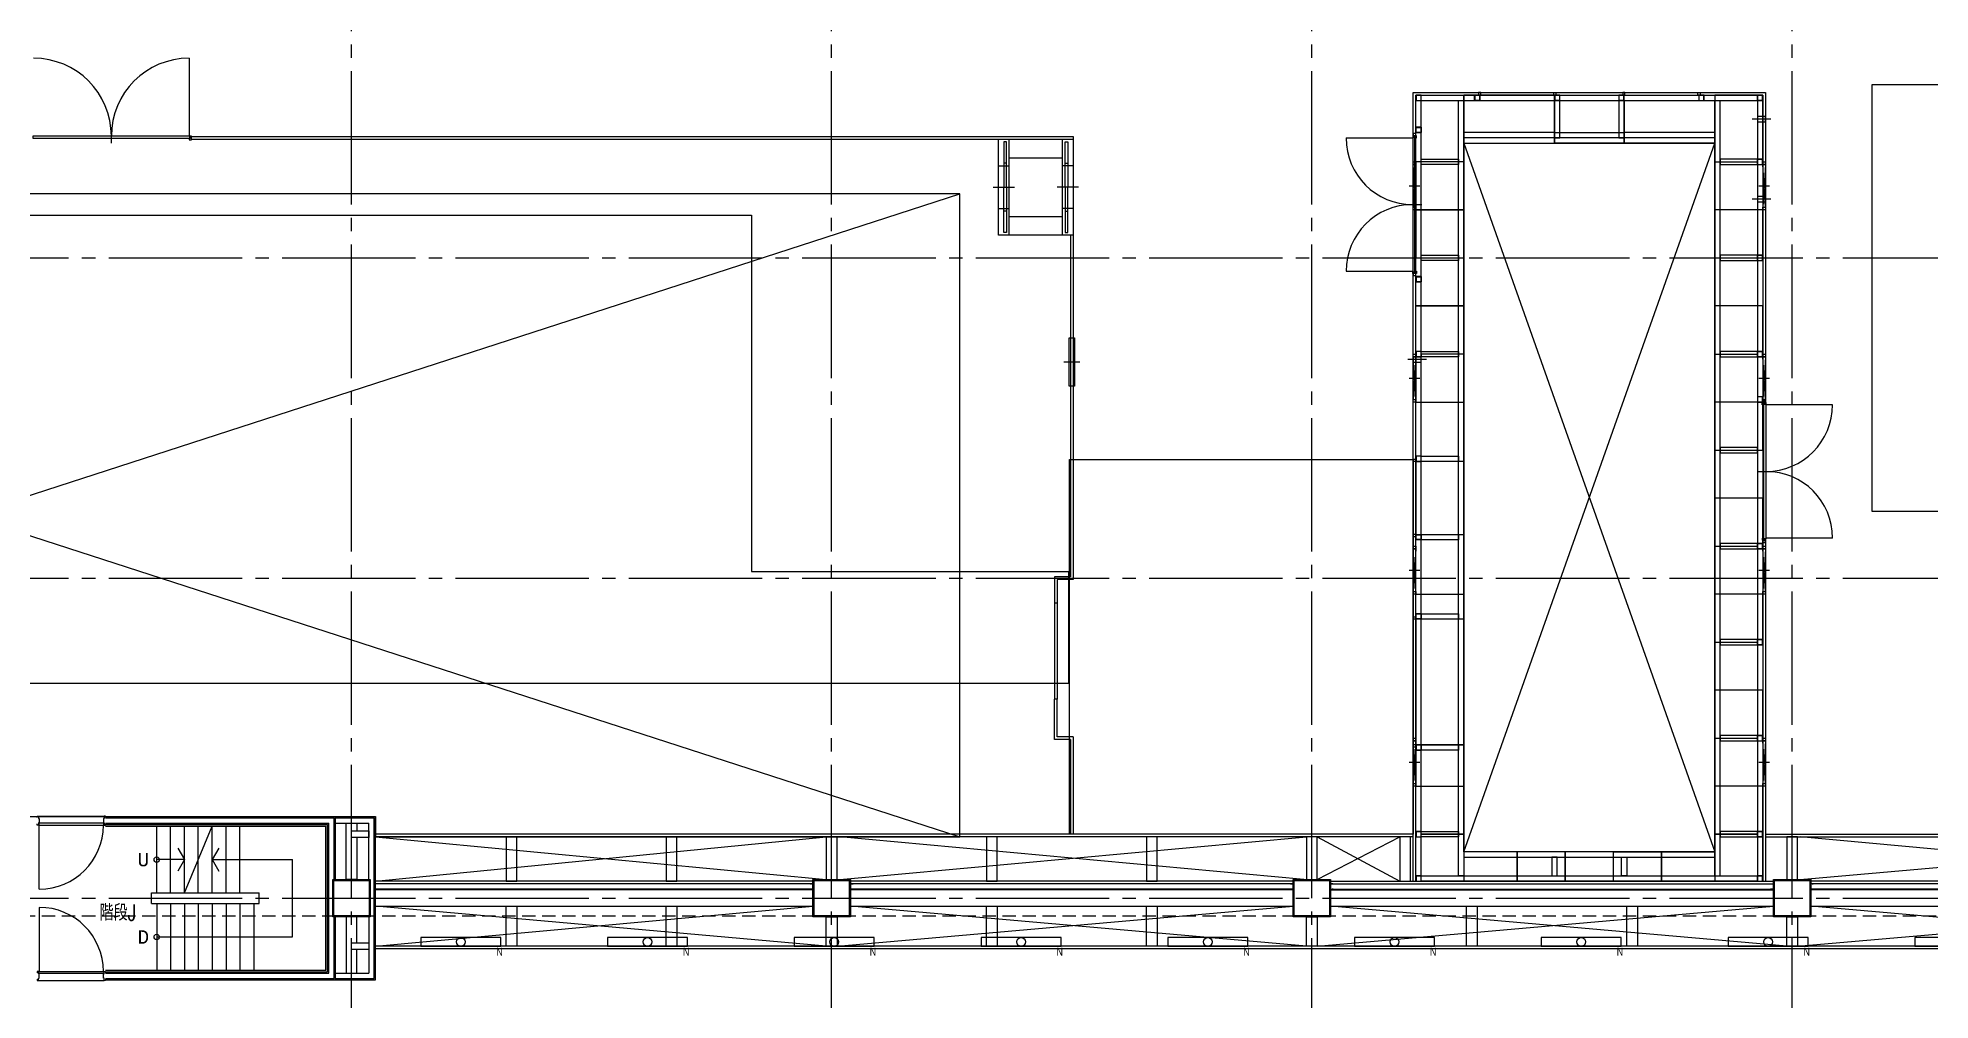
# Model space of a CAD drawing. Header units: millimetres. Extents: x -48783 to 40488, y 6477 to 32964.
# Drawn here: x 11112 to 14659, y 14959 to 16762 of the extents above; entities that cross this region are included whole.
import ezdxf
from ezdxf.enums import TextEntityAlignment as Align

# ---------------------------------------------------------------- set-up
doc = ezdxf.new("R2010")
doc.units = ezdxf.units.MM
doc.header["$LTSCALE"] = 100
doc.linetypes.add('X-N-FAB-L20$0$COL-CEN-LIN', pattern=[3.25, 2.5, -0.25, 0.25, -0.25])
doc.linetypes.add('X-N-FAB-L20$0$HIDDEN', pattern=[0.375, 0.25, -0.125])
for name, color, linetype in [('0-XREF', 7, 'Continuous'), ('188K-SM-06-F1-L20-ELEC-LIGHT-Y2257103$0$E-LIGHT(W)-N', 8, 'Continuous'), ('X-N-FAB-L20$0$08', 8, 'Continuous'), ('X-N-FAB-L20$0$200K新增範圍', 8, 'Continuous'), ('X-N-FAB-L20$0$A-WALL-IN', 8, 'Continuous'), ('X-N-FAB-L20$0$ASP_4', 8, 'Continuous'), ('X-N-FAB-L20$0$ASP_5', 8, 'Continuous'), ('X-N-FAB-L20$0$BLOCK', 8, 'Continuous'), ('X-N-FAB-L20$0$CCL', 8, 'X-N-FAB-L20$0$COL-CEN-LIN'), ('X-N-FAB-L20$0$COL-S', 8, 'Continuous'), ('X-N-FAB-L20$0$DOOR', 8, 'Continuous'), ('X-N-FAB-L20$0$WALL-P', 8, 'Continuous')]:
    doc.layers.add(name, color=color, linetype=linetype)
doc.styles.add('188K-SM-06-F1-L20-ELEC-LIGHT-Y2257103$0$Standard', font='arial.ttf')
doc.styles.add('X-N-FAB-L20$0$ATS', font='monotxt', dxfattribs={"bigfont": 'BIGFONT'})
doc.styles.add('X-N-FAB-L20$0$ROMS', font='ROMANS.shx', dxfattribs={"bigfont": 'bigfont.shx'})

# ---------------------------------------------------------------- blocks, each defined once
blk = doc.blocks.new('*U80')
at = {"ltscale": 600}
blk.add_lwpolyline([(75, 8.1), (-75, 8.1), (-75, -8.1), (75, -8.1)], close=True, dxfattribs=at)
blk.add_circle((0, 0), 8.1, dxfattribs=at)
at = {"style": '188K-SM-06-F1-L20-ELEC-LIGHT-Y2257103$0$Standard', "width": 0.8}
blk.add_text('N', height=15, rotation=360, dxfattribs=at).set_placement((78.5, -18.1), align=Align.MIDDLE_RIGHT)
blk = doc.blocks.new('*U100')
at = {"layer": '188K-SM-06-F1-L20-ELEC-LIGHT-Y2257103$0$E-LIGHT(W)-N'}
blk.add_blockref('*U80', (-1.8, 8.9), dxfattribs=at)
blk = doc.blocks.new('*U99')
at = {"color": 0, "linetype": 'ByBlock', "lineweight": -2, "transparency": 16777216}
for p in [(0, 0), (350, 0), (700, 0), (1050, 0), (1400, 0), (1750, 0), (2100, 0), (2450, 0), (2800, 0)]:
    blk.add_blockref('*U100', p, dxfattribs=at)
blk = doc.blocks.new('188K-SM-06-F1-L20-ELEC-LIGHT-Y2257103')
blk.add_blockref('*U99', (11906.7, 15059.2))
blk = doc.blocks.new('X-N-FAB-L20$0$A$Cc7bb84f0')
at = {"layer": 'X-N-FAB-L20$0$COL-S'}
for points in [[(0, 70), (70, 70), (70, 0), (0, 0)], [(2, 68), (68, 68), (68, 2), (2, 2)]]:
    blk.add_lwpolyline(points, close=True, dxfattribs=at)
blk = doc.blocks.new('X-N-FAB-L20$0$A$C20c95bda')
at = {"layer": 'X-N-FAB-L20$0$CCL'}
for p, q in [((12720, 0), (12720, 9160)), ((13620, 0), (13620, 9160)), ((14520, 0), (14520, 9160)), ((15420, 0), (15420, 9160)), ((240, 5750), (28330, 5750)), ((240, 5150), (28330, 5150)), ((240, 4550), (28330, 4550))]:
    blk.add_line(p, q, dxfattribs=at)
at = {"layer": 'X-N-FAB-L20$0$200K新增範圍'}
for p in [(12685, 4515), (13585, 4515), (14485, 4515), (15385, 4515)]:
    blk.add_blockref('X-N-FAB-L20$0$A$Cc7bb84f0', p, dxfattribs=at)
blk = doc.blocks.new('X-N-FAB-L20$0$A$C1d07c4d4')
for centre in [(12052.4, 4597.5), (12052.4, 4452.5)]:
    blk.add_circle(centre, 5)
at = {"layer": 'X-N-FAB-L20$0$08'}
for p, q in [((12113.3, 6099.4), (12113.3, 5953.5)), ((14502.4, 5940), (14502.4, 6030)), ((14533.9, 6035), (14670.9, 6035)), ((14533.9, 6030), (14670.9, 6030)), ((14803.9, 6035), (14940.9, 6035)), ((14803.9, 6030), (14940.9, 6030)), ((14672.4, 6020), (14672.4, 5940)), ((14802.4, 6020), (14972.4, 6020)), ((14802.4, 6020), (14802.4, 5940)), ((14972.4, 6020), (14982.4, 6020)), ((14982.4, 4567), (14982.4, 6020)), ((11967.4, 5940), (11967.4, 5970)), ((14672.4, 5960), (14502.4, 5960)), ((14672.4, 5960), (14802.4, 5960)), ((14972.4, 5960), (14802.4, 5960)), ((15077.4, 5985), (15042.4, 5985)), ((12117.4, 5952.5), (13769.9, 5952.5)), ((12117.4, 5947.5), (13769.9, 5947.5)), ((13649.9, 5767.5), (13649.9, 5947.5)), ((13749.9, 5767.5), (13749.9, 5947.5)), ((13769.9, 5952.5), (13769.9, 5947.5)), ((14281.4, 5950), (14406.4, 5950)), ((14502.4, 5940), (14972.4, 4612)), ((14502.4, 4612), (14972.4, 5940)), ((13629.9, 5897.5), (13649.9, 5897.5)), ((13649.9, 5912.5), (13749.9, 5912.5)), ((13769.9, 5897.5), (13749.9, 5897.5)), ((13619.9, 5857.5), (13659.9, 5857.5)), ((13779.9, 5857.5), (13739.9, 5857.5)), ((14399.9, 5860), (14419.9, 5860)), ((15054.9, 5860), (15074.9, 5860)), ((9837.4, 5845), (13557.4, 4640)), ((9837.4, 4640), (13557.4, 5845)), ((13629.9, 5817.5), (13649.9, 5817.5)), ((13769.9, 5817.5), (13749.9, 5817.5)), ((14393.4, 5825), (14423.4, 5825)), ((15077.4, 5835), (15042.4, 5835)), ((13649.9, 5802.5), (13749.9, 5802.5)), ((13764.9, 5767.5), (13764.9, 5127.5)), ((13769.9, 5767.5), (13769.9, 5122.5)), ((14281.4, 5700), (14406.4, 5700)), ((14432.4, 5535), (14397.4, 5535)), ((13782.4, 5530), (13752.4, 5530)), ((14399.9, 5500), (14419.9, 5500)), ((15054.9, 5500), (15074.9, 5500)), ((15193.4, 5450), (15068.4, 5450)), ((14407.4, 5206.7), (14407.4, 5343.7)), ((14412.4, 5206.7), (14412.4, 5343.7)), ((15053.4, 5325), (15083.4, 5325)), ((15193.4, 5200), (15068.4, 5200)), ((13734.9, 5127.5), (13734.9, 5078)), ((13764.9, 5127.5), (13734.9, 5127.5)), ((13739.9, 5122.5), (13739.9, 5078)), ((13769.9, 5122.5), (13739.9, 5122.5)), ((14399.9, 5139.9), (14419.9, 5139.9)), ((15054.9, 5140), (15074.9, 5140)), ((13734.9, 5078), (13734.9, 4898)), ((13739.9, 5078), (13734.9, 5078)), ((13739.9, 5078), (13739.9, 4898)), ((14407.4, 4812.7), (14407.4, 5048.2)), ((14412.4, 4812.7), (14412.4, 5048.2)), ((13734.9, 4822.5), (13734.9, 4898)), ((13739.9, 4898), (13734.9, 4898)), ((13739.9, 4827.5), (13739.9, 4898)), ((13769.9, 4827.5), (13739.9, 4827.5)), ((13769.9, 4827.5), (13769.9, 4645)), ((13764.9, 4822.5), (13734.9, 4822.5)), ((13764.9, 4822.5), (13764.9, 4645)), ((14399.9, 4780), (14419.9, 4780)), ((15054.9, 4780), (15074.9, 4780)), ((12052.4, 4535), (12052.4, 4660)), ((12078.4, 4535), (12078.4, 4660)), ((12104.4, 4535), (12156.4, 4660)), ((12104.4, 4535), (12104.4, 4660)), ((12130.4, 4535), (12130.4, 4660)), ((12156.4, 4535), (12156.4, 4660)), ((12182.4, 4535), (12182.4, 4660)), ((12208.4, 4535), (12208.4, 4660)), ((14407.4, 4645), (12462.4, 4645)), ((12462.4, 4640), (13307.4, 4560)), ((12462.4, 4557), (13307.4, 4640)), ((14407.4, 4640), (12462.4, 4640)), ((14202.4, 4560), (13332.4, 4640)), ((13332.4, 4560), (14207.4, 4640)), ((14227.4, 4560), (14382.4, 4640)), ((14227.4, 4640), (14382.4, 4557)), ((14502.4, 4612), (14502.4, 4557)), ((15067.4, 4645), (16977.4, 4645)), ((15067.4, 4640), (16972.4, 4640)), ((16002.4, 4560), (15132.4, 4640)), ((15132.4, 4560), (16002.4, 4636.5)), ((12104.4, 4597.5), (12052.4, 4597.5)), ((12156.4, 4597.5), (12234.4, 4597.5)), ((12182.4, 4597.5), (12306.9, 4597.5)), ((12306.9, 4452.5), (12306.9, 4597.5)), ((14422.4, 4557), (15052.4, 4557)), ((12042.4, 4515), (12042.4, 4535)), ((12042.4, 4535), (12244.4, 4535)), ((12042.4, 4515), (12244.4, 4515)), ((12052.4, 4515), (12052.4, 4390)), ((12078.4, 4515), (12078.4, 4390)), ((12104.4, 4515), (12104.4, 4390)), ((12130.4, 4515), (12130.4, 4390)), ((12156.4, 4515), (12156.4, 4390)), ((12182.4, 4515), (12182.4, 4390)), ((12208.4, 4515), (12208.4, 4390)), ((12234.4, 4515), (12234.4, 4390)), ((12244.4, 4515), (12244.4, 4535)), ((12384.9, 4374.5), (12384.9, 4490)), ((12387.4, 4372), (12387.4, 4490)), ((12052.4, 4452.5), (12306.9, 4452.5))]:
    blk.add_line(p, q, dxfattribs=at)
for points in [[(14407.4, 5954.1), (14407.4, 6035), (14533.9, 6035)], [(14412.4, 5954.1), (14412.4, 6030), (14412.4, 6030), (14533.9, 6030)], [(14670.9, 6035), (14803.9, 6035)], [(14670.9, 6030), (14803.9, 6030)], [(14940.9, 6035), (15067.4, 6035), (15067.4, 5454.1)], [(14940.9, 6030), (15062.4, 6030), (15062.4, 5454.1)], [(14422.4, 4557), (14422.4, 6020), (15052.4, 6020), (15052.4, 4557)], [(14972.4, 4567), (14972.4, 6020)], [(14407.4, 5900), (14412.4, 5900), (14407.4, 5820), (14412.4, 5820), (14407.4, 5900)], [(15062.4, 5900), (15067.4, 5900), (15062.4, 5820), (15067.4, 5820), (15062.4, 5900)], [(14407.4, 5343.7), (14407.4, 5695.9)], [(14412.4, 5343.7), (14412.4, 5695.9)], [(14407.4, 5540), (14412.4, 5540), (14407.4, 5460), (14412.4, 5460), (14407.4, 5540)], [(15062.4, 5540), (15067.4, 5540), (15062.4, 5460), (15067.4, 5460), (15062.4, 5540)], [(14407.4, 5048.2), (14407.4, 5206.7)], [(14407.4, 5179.9), (14412.4, 5179.9), (14407.4, 5099.9), (14412.4, 5099.9), (14407.4, 5179.9)], [(14412.4, 5048.2), (14412.4, 5206.7)], [(15062.4, 5195.9), (15062.4, 4557)], [(15062.4, 5180), (15067.4, 5180), (15062.4, 5100), (15067.4, 5100), (15062.4, 5180)], [(15067.4, 5195.9), (15067.4, 4557)], [(14407.4, 4820), (14412.4, 4820), (14407.4, 4740), (14412.4, 4740), (14407.4, 4820)], [(14407.4, 4557), (14407.4, 4812.7)], [(14412.4, 4557), (14412.4, 4812.7)], [(15062.4, 4820), (15067.4, 4820), (15062.4, 4740), (15067.4, 4740), (15062.4, 4820)], [(12091.9, 4619.2), (12104.4, 4597.5), (12091.9, 4575.8)], [(12168.9, 4619.2), (12156.4, 4597.5), (12168.9, 4575.8)], [(14178.4, 4551), (14178.4, 4552), (14182.4, 4552), (14182.4, 4542), (14178.4, 4542), (14178.4, 4543)], [(15078.4, 4551), (15078.4, 4552), (15082.4, 4552), (15082.4, 4542), (15078.4, 4542), (15078.4, 4543)]]:
    blk.add_lwpolyline(points, dxfattribs=at)
for points in [[(14412.4, 5905), (14412.4, 5960), (14422.4, 5960), (14422.4, 5970), (14412.4, 5970), (14412.4, 6020), (14422.4, 6020), (14422.4, 6030), (14502.4, 6030), (14502.4, 5905)], [(14412.4, 6030), (14412.4, 6020), (14422.4, 6020), (14422.4, 6030)], [(14412.8, 6029.7), (14412.8, 6020.3), (14422.1, 6020.3), (14422.1, 6029.7)], [(14502.4, 5940), (14672.4, 5940), (14672.4, 6030), (14532.4, 6030), (14532.4, 6020), (14522.4, 6020), (14522.4, 6030), (14502.4, 6030)], [(14522.4, 6030), (14522.4, 6020), (14532.4, 6020), (14532.4, 6030)], [(14522.8, 6029.7), (14522.8, 6020.3), (14532.1, 6020.3), (14532.1, 6029.7)], [(14529.9, 6030), (14533.9, 6030), (14533.9, 6035), (14529.9, 6035)], [(14674.9, 6030), (14670.9, 6030), (14670.9, 6035), (14674.9, 6035)], [(14682.4, 6030), (14792.4, 6030), (14792.4, 6020), (14802.4, 6020), (14802.4, 5940), (14672.4, 5940), (14672.4, 6020), (14682.4, 6020)], [(14672.4, 6030), (14672.4, 6020), (14682.4, 6020), (14682.4, 6030)], [(14672.8, 6029.7), (14672.8, 6020.3), (14682.1, 6020.3), (14682.1, 6029.7)], [(14792.4, 6030), (14792.4, 6020), (14802.4, 6020), (14802.4, 6030)], [(14792.8, 6029.7), (14792.8, 6020.3), (14802.1, 6020.3), (14802.1, 6029.7)], [(14799.9, 6030), (14803.9, 6030), (14803.9, 6035), (14799.9, 6035)], [(14972.4, 5940), (14802.4, 5940), (14802.4, 6030), (14942.4, 6030), (14942.4, 6020), (14952.4, 6020), (14952.4, 6030), (14972.4, 6030)], [(14944.9, 6030), (14940.9, 6030), (14940.9, 6035), (14944.9, 6035)], [(14942.4, 6030), (14942.4, 6020), (14952.4, 6020), (14952.4, 6030)], [(14942.8, 6029.7), (14942.8, 6020.3), (14952.1, 6020.3), (14952.1, 6029.7)], [(14972.4, 5905), (15052.4, 5905), (15052.4, 5910), (15062.4, 5910), (15062.4, 6020), (15052.4, 6020), (15052.4, 6030), (14972.4, 6030)], [(15052.4, 6030), (15052.4, 6020), (15062.4, 6020), (15062.4, 6030)], [(15052.8, 6029.7), (15052.8, 6020.3), (15062.1, 6020.3), (15062.1, 6029.7)], [(15267.4, 6050), (15717.4, 6050), (15717.4, 5250), (15267.4, 5250)], [(14502.4, 6020), (14502.4, 4567), (14492.4, 4567), (14492.4, 6020)], [(14682.4, 5950), (14682.4, 6020), (14672.4, 6020), (14672.4, 5950)], [(14802.4, 5950), (14802.4, 6020), (14792.4, 6020), (14792.4, 5950)], [(14422.4, 5970), (14422.4, 5960), (14412.4, 5960), (14412.4, 5970)], [(14422.1, 5969.7), (14422.1, 5960.3), (14412.8, 5960.3), (14412.8, 5969.7)], [(15052.4, 5980), (15067.4, 5980), (15067.4, 5990), (15052.4, 5990)], [(12114.4, 5953.5), (11820.4, 5953.5), (11820.4, 5949.5), (12114.4, 5949.5)], [(12113.3, 5949), (12113.3, 5946.5), (12117.4, 5946.5), (12117.4, 5953.5), (12114.9, 5953.5), (12114.9, 5949)], [(13629.9, 5947.5), (13769.9, 5947.5), (13769.9, 5767.5), (13629.9, 5767.5), (13629.9, 5947.5), (13629.9, 5947.5)], [(13639.9, 5897.5), (13644.9, 5897.5), (13644.9, 5942.5), (13639.9, 5942.5)], [(13759.9, 5897.5), (13754.9, 5897.5), (13754.9, 5942.5), (13759.9, 5942.5)], [(14410.9, 5950), (14413.4, 5950), (14413.4, 5954.1), (14406.4, 5954.1), (14406.4, 5951.6), (14410.9, 5951.6)], [(14406.4, 5951.1), (14406.4, 5698.9), (14410.4, 5698.9), (14410.4, 5951.1)], [(14407.4, 5954.1), (14412.4, 5954.1), (14412.4, 5958.1), (14407.4, 5958.1)], [(14502.4, 5940), (14972.4, 5940), (14972.4, 5950), (14502.4, 5950)], [(14502.4, 4612), (14502.4, 5940), (14972.4, 5940), (14972.4, 4612)], [(13639.9, 5857.5), (13644.9, 5857.5), (13644.9, 5902.5), (13639.9, 5902.5)], [(13759.9, 5857.5), (13754.9, 5857.5), (13754.9, 5902.5), (13759.9, 5902.5)], [(14407.4, 5905), (14412.4, 5905), (14412.4, 5900), (14407.4, 5900)], [(14412.4, 5815), (14502.4, 5815), (14502.4, 5905), (14412.4, 5905)], [(14422.4, 5910), (14492.4, 5910), (14492.4, 5900), (14422.4, 5900)], [(14972.4, 5905), (15052.4, 5905), (15052.4, 5900), (15062.4, 5900), (15062.4, 5815), (14972.4, 5815)], [(15052.4, 5910), (14982.4, 5910), (14982.4, 5900), (15052.4, 5900)], [(15052.4, 5910), (15052.4, 5900), (15062.4, 5900), (15062.4, 5910)], [(15052.8, 5909.7), (15052.8, 5900.3), (15062.1, 5900.3), (15062.1, 5909.7)], [(15062.4, 5905), (15067.4, 5905), (15067.4, 5900), (15062.4, 5900)], [(9609.4, 5875), (10617.4, 5875), (10617.4, 5805), (13167.4, 5805), (13167.4, 5137.5), (13761.4, 5137.5), (13761.4, 4927.5), (10767.4, 4927.5), (10767.4, 5625), (9609.4, 5625)], [(13639.9, 5857.5), (13644.9, 5857.5), (13644.9, 5812.5), (13639.9, 5812.5)], [(13759.9, 5857.5), (13754.9, 5857.5), (13754.9, 5812.5), (13759.9, 5812.5)], [(9837.4, 4640), (11572.4, 4640), (11572.4, 4557), (11782.4, 4557), (11782.4, 4678), (12462.4, 4678), (12462.4, 4640), (13557.4, 4640), (13557.4, 5845), (9837.4, 5845)], [(13639.9, 5817.5), (13644.9, 5817.5), (13644.9, 5772.5), (13639.9, 5772.5)], [(13759.9, 5817.5), (13754.9, 5817.5), (13754.9, 5772.5), (13759.9, 5772.5)], [(14407.4, 5820), (14412.4, 5820), (14412.4, 5815), (14407.4, 5815)], [(15052.4, 5830), (15067.4, 5830), (15067.4, 5840), (15052.4, 5840)], [(15062.4, 5820), (15067.4, 5820), (15067.4, 5815), (15062.4, 5815)], [(14412.4, 5725), (14502.4, 5725), (14502.4, 5815), (14412.4, 5815)], [(14972.4, 5725), (15052.4, 5725), (15052.4, 5730), (15062.4, 5730), (15062.4, 5815), (14972.4, 5815)], [(14412.4, 5635), (14412.4, 5680), (14422.4, 5680), (14422.4, 5690), (14412.4, 5690), (14412.4, 5725), (14502.4, 5725), (14502.4, 5635)], [(14422.4, 5730), (14492.4, 5730), (14492.4, 5720), (14422.4, 5720)], [(14972.4, 5725), (15052.4, 5725), (15052.4, 5720), (15062.4, 5720), (15062.4, 5635), (14972.4, 5635)], [(15052.4, 5730), (14982.4, 5730), (14982.4, 5720), (15052.4, 5720)], [(15052.4, 5730), (15052.4, 5720), (15062.4, 5720), (15062.4, 5730)], [(15052.8, 5729.7), (15052.8, 5720.3), (15062.1, 5720.3), (15062.1, 5729.7)], [(14410.9, 5700), (14413.4, 5700), (14413.4, 5695.9), (14406.4, 5695.9), (14406.4, 5698.4), (14410.9, 5698.4)], [(14407.4, 5691.9), (14412.4, 5691.9), (14412.4, 5695.9), (14407.4, 5695.9)], [(14422.4, 5690), (14422.4, 5680), (14412.4, 5680), (14412.4, 5690)], [(14412.4, 5690), (14412.4, 5680), (14422.4, 5680), (14422.4, 5690)], [(14422.1, 5689.7), (14422.1, 5680.3), (14412.8, 5680.3), (14412.8, 5689.7)], [(14412.8, 5689.7), (14412.8, 5680.3), (14422.1, 5680.3), (14422.1, 5689.7)], [(14502.4, 5545), (14422.4, 5545), (14422.4, 5550), (14412.4, 5550), (14412.4, 5635), (14502.4, 5635)], [(14972.4, 5545), (15052.4, 5545), (15052.4, 5550), (15062.4, 5550), (15062.4, 5635), (14972.4, 5635)], [(13762.4, 5575), (13772.4, 5575), (13772.4, 5485), (13762.4, 5485)], [(14407.4, 5545), (14412.4, 5545), (14412.4, 5540), (14407.4, 5540)], [(14407.4, 5530), (14422.4, 5530), (14422.4, 5540), (14407.4, 5540)], [(14412.4, 5550), (14412.4, 5540), (14422.4, 5540), (14422.4, 5550)], [(14502.4, 5545), (14422.4, 5545), (14422.4, 5540), (14412.4, 5540), (14412.4, 5455), (14502.4, 5455)], [(14412.8, 5549.7), (14412.8, 5540.3), (14422.1, 5540.3), (14422.1, 5549.7)], [(14422.4, 5550), (14492.4, 5550), (14492.4, 5540), (14422.4, 5540)], [(14972.4, 5545), (15052.4, 5545), (15052.4, 5540), (15062.4, 5540), (15062.4, 5465), (15052.4, 5465), (15052.4, 5455), (14972.4, 5455)], [(15052.4, 5550), (14982.4, 5550), (14982.4, 5540), (15052.4, 5540)], [(15052.4, 5550), (15052.4, 5540), (15062.4, 5540), (15062.4, 5550)], [(15052.8, 5549.7), (15052.8, 5540.3), (15062.1, 5540.3), (15062.1, 5549.7)], [(15062.4, 5545), (15067.4, 5545), (15067.4, 5540), (15062.4, 5540)], [(15052.4, 5465), (15052.4, 5455), (15062.4, 5455), (15062.4, 5465)], [(15052.8, 5464.7), (15052.8, 5455.3), (15062.1, 5455.3), (15062.1, 5464.7)], [(14407.4, 5460), (14412.4, 5460), (14412.4, 5455), (14407.4, 5455)], [(14422.4, 5343.7), (14422.4, 5353.7), (14412.4, 5353.7), (14412.4, 5455), (14502.4, 5455), (14502.4, 5343.7)], [(14972.4, 5365), (15062.4, 5365), (15062.4, 5455), (14972.4, 5455)], [(15063.9, 5450), (15061.4, 5450), (15061.4, 5454.1), (15068.4, 5454.1), (15068.4, 5451.6), (15063.9, 5451.6)], [(15062.4, 5460), (15067.4, 5460), (15067.4, 5455), (15062.4, 5455)], [(15067.4, 5454.1), (15062.4, 5454.1), (15062.4, 5458.1), (15067.4, 5458.1)], [(15068.4, 5451.1), (15068.4, 5198.9), (15064.4, 5198.9), (15064.4, 5451.1)], [(14972.4, 5365), (15062.4, 5365), (15062.4, 5275), (14972.4, 5275)], [(15052.4, 5370), (14982.4, 5370), (14982.4, 5360), (15052.4, 5360)], [(14407.4, 5347.5), (14407.4, 4645), (13763.4, 4645), (13763.4, 5347.5)], [(14412.4, 5347.7), (14412.4, 5343.7), (14407.4, 5343.7), (14407.4, 5347.7)], [(14412.4, 5353.7), (14412.4, 5343.7), (14422.4, 5343.7), (14422.4, 5353.7)], [(14412.4, 5206.7), (14502.4, 5206.7), (14502.4, 5343.7), (14412.4, 5343.7)], [(14412.8, 5353.4), (14412.8, 5344.1), (14422.1, 5344.1), (14422.1, 5353.4)], [(14422.4, 5353.7), (14492.4, 5353.7), (14492.4, 5343.7), (14422.4, 5343.7)], [(14972.4, 5185), (15052.4, 5185), (15052.4, 5190), (15062.4, 5190), (15062.4, 5275), (14972.4, 5275)], [(14412.4, 5202.8), (14412.4, 5206.7), (14407.4, 5206.7), (14407.4, 5202.8)], [(14407.4, 5184.9), (14412.4, 5184.9), (14412.4, 5179.9), (14407.4, 5179.9)], [(14412.4, 5196.7), (14412.4, 5206.7), (14422.4, 5206.7), (14422.4, 5196.7)], [(14412.8, 5197.1), (14412.8, 5206.4), (14422.1, 5206.4), (14422.1, 5197.1)], [(14422.4, 5206.7), (14492.4, 5206.7), (14492.4, 5196.7), (14422.4, 5196.7)], [(14972.4, 5185), (15052.4, 5185), (15052.4, 5180), (15062.4, 5180), (15062.4, 5095), (14972.4, 5095)], [(15052.4, 5190), (14982.4, 5190), (14982.4, 5180), (15052.4, 5180)], [(15052.4, 5190), (15052.4, 5180), (15062.4, 5180), (15062.4, 5190)], [(15052.8, 5189.7), (15052.8, 5180.3), (15062.1, 5180.3), (15062.1, 5189.7)], [(15063.9, 5200), (15061.4, 5200), (15061.4, 5195.9), (15068.4, 5195.9), (15068.4, 5198.4), (15063.9, 5198.4)], [(15067.4, 5191.9), (15062.4, 5191.9), (15062.4, 5195.9), (15067.4, 5195.9)], [(15067.4, 5195.9), (15062.4, 5195.9), (15062.4, 5191.9), (15067.4, 5191.9)], [(15062.4, 5185), (15067.4, 5185), (15067.4, 5180), (15062.4, 5180)], [(14407.4, 5099.9), (14412.4, 5099.9), (14412.4, 5094.9), (14407.4, 5094.9)], [(14502.4, 5048.2), (14422.4, 5048.2), (14422.4, 5058.2), (14412.4, 5058.2), (14412.4, 5095), (14502.4, 5095)], [(14972.4, 5005), (15052.4, 5005), (15052.4, 5010), (15062.4, 5010), (15062.4, 5095), (14972.4, 5095)], [(15062.4, 5100), (15067.4, 5100), (15067.4, 5095), (15062.4, 5095)], [(14412.4, 5052.2), (14412.4, 5048.2), (14407.4, 5048.2), (14407.4, 5052.2)], [(14412.4, 5048.2), (14412.4, 5058.2), (14422.4, 5058.2), (14422.4, 5048.2)], [(14412.4, 4812.7), (14502.4, 4812.7), (14502.4, 5048.2), (14412.4, 5048.2)], [(14412.8, 5048.6), (14412.8, 5057.9), (14422.1, 5057.9), (14422.1, 5048.6)], [(14422.4, 5058.2), (14492.4, 5058.2), (14492.4, 5048.2), (14422.4, 5048.2)], [(14972.4, 5005), (15052.4, 5005), (15052.4, 5000), (15062.4, 5000), (15062.4, 4915), (14972.4, 4915)], [(15052.4, 5010), (14982.4, 5010), (14982.4, 5000), (15052.4, 5000)], [(15052.4, 5010), (15052.4, 5000), (15062.4, 5000), (15062.4, 5010)], [(15052.8, 5009.7), (15052.8, 5000.3), (15062.1, 5000.3), (15062.1, 5009.7)], [(14972.4, 4825), (15052.4, 4825), (15052.4, 4830), (15062.4, 4830), (15062.4, 4915), (14972.4, 4915)], [(14407.4, 4825), (14412.4, 4825), (14412.4, 4820), (14407.4, 4820)], [(14972.4, 4825), (15052.4, 4825), (15052.4, 4820), (15062.4, 4820), (15062.4, 4735), (14972.4, 4735)], [(15052.4, 4830), (14982.4, 4830), (14982.4, 4820), (15052.4, 4820)], [(15052.4, 4830), (15052.4, 4820), (15062.4, 4820), (15062.4, 4830)], [(15052.8, 4829.7), (15052.8, 4820.3), (15062.1, 4820.3), (15062.1, 4829.7)], [(15062.4, 4825), (15067.4, 4825), (15067.4, 4820), (15062.4, 4820)], [(14412.4, 4808.8), (14412.4, 4812.7), (14407.4, 4812.7), (14407.4, 4808.8)], [(14502.4, 4812.7), (14422.4, 4812.7), (14422.4, 4802.7), (14412.4, 4802.7), (14412.4, 4735), (14502.4, 4735)], [(14412.4, 4812.7), (14412.4, 4802.7), (14422.4, 4802.7), (14422.4, 4812.7)], [(14412.8, 4812.4), (14412.8, 4803.1), (14422.1, 4803.1), (14422.1, 4812.4)], [(14422.4, 4812.7), (14492.4, 4812.7), (14492.4, 4802.7), (14422.4, 4802.7)], [(14407.4, 4740), (14412.4, 4740), (14412.4, 4735), (14407.4, 4735)], [(14502.4, 4645), (14422.4, 4645), (14422.4, 4650), (14412.4, 4650), (14412.4, 4735), (14502.4, 4735)], [(14972.4, 4645), (15052.4, 4645), (15052.4, 4650), (15062.4, 4650), (15062.4, 4735), (14972.4, 4735)], [(15062.4, 4740), (15067.4, 4740), (15067.4, 4735), (15062.4, 4735)], [(14412.4, 4650), (14412.4, 4640), (14422.4, 4640), (14422.4, 4650)], [(14412.8, 4649.7), (14412.8, 4640.3), (14422.1, 4640.3), (14422.1, 4649.7)], [(14422.4, 4650), (14492.4, 4650), (14492.4, 4640), (14422.4, 4640)], [(15052.4, 4650), (14982.4, 4650), (14982.4, 4640), (15052.4, 4640)], [(15052.4, 4650), (15052.4, 4640), (15062.4, 4640), (15062.4, 4650)], [(15052.8, 4649.7), (15052.8, 4640.3), (15062.1, 4640.3), (15062.1, 4649.7)], [(12707.4, 4557), (12727.4, 4557), (12727.4, 4640), (12707.4, 4640)], [(13007.4, 4557), (13027.4, 4557), (13027.4, 4640), (13007.4, 4640)], [(13307.4, 4560), (13327.4, 4560), (13327.4, 4640), (13307.4, 4640)], [(13607.4, 4557), (13627.4, 4557), (13627.4, 4640), (13607.4, 4640)], [(13907.4, 4557), (13927.4, 4557), (13927.4, 4640), (13907.4, 4640)], [(14207.4, 4560), (14227.4, 4560), (14227.4, 4640), (14207.4, 4640)], [(14382.4, 4557), (14402.4, 4557), (14402.4, 4640), (14382.4, 4640)], [(14422.4, 4557), (14422.4, 4567), (14412.4, 4567), (14412.4, 4640), (14422.4, 4640), (14422.4, 4645), (14502.4, 4645), (14502.4, 4557)], [(14972.4, 4612), (14502.4, 4612), (14502.4, 4602), (14972.4, 4602)], [(14602.4, 4612), (14502.4, 4612), (14502.4, 4557), (14602.4, 4557)], [(14692.4, 4612), (14602.4, 4612), (14602.4, 4557), (14692.4, 4557)], [(14782.4, 4612), (14692.4, 4612), (14692.4, 4557), (14782.4, 4557)], [(14782.4, 4612), (14872.4, 4612), (14872.4, 4557), (14782.4, 4557)], [(14872.4, 4612), (14972.4, 4612), (14972.4, 4557), (14872.4, 4557)], [(15052.4, 4557), (15052.4, 4567), (15062.4, 4567), (15062.4, 4640), (15052.4, 4640), (15052.4, 4645), (14972.4, 4645), (14972.4, 4557)], [(15107.4, 4560), (15127.4, 4560), (15127.4, 4640), (15107.4, 4640)], [(14677.4, 4567), (14677.4, 4602), (14667.4, 4602), (14667.4, 4567)], [(14797.4, 4567), (14797.4, 4602), (14807.4, 4602), (14807.4, 4567)], [(12382.4, 4490), (12382.4, 4560), (12452.4, 4560), (12452.4, 4490)], [(12384.4, 4492), (12384.4, 4558), (12450.4, 4558), (12450.4, 4492)], [(13282.4, 4490), (13282.4, 4560), (13352.4, 4560), (13352.4, 4490)], [(13284.4, 4492), (13284.4, 4558), (13350.4, 4558), (13350.4, 4492)], [(14182.4, 4490), (14182.4, 4560), (14252.4, 4560), (14252.4, 4490)], [(14184.4, 4492), (14184.4, 4558), (14250.4, 4558), (14250.4, 4492)], [(14412.4, 4567), (14412.4, 4557), (14422.4, 4557), (14422.4, 4567)], [(14412.4, 4567), (14412.4, 4557), (14422.4, 4557), (14422.4, 4567)], [(14412.8, 4566.7), (14412.8, 4557.3), (14422.1, 4557.3), (14422.1, 4566.7)], [(14412.8, 4566.7), (14412.8, 4557.3), (14422.1, 4557.3), (14422.1, 4566.7)], [(14422.4, 4567), (15052.4, 4567), (15052.4, 4557), (14422.4, 4557)], [(14422.4, 4567), (15052.4, 4567), (15052.4, 4557), (14422.4, 4557)], [(15052.4, 4567), (15052.4, 4557), (15062.4, 4557), (15062.4, 4567)], [(15052.4, 4567), (15052.4, 4557), (15062.4, 4557), (15062.4, 4567)], [(15052.8, 4566.7), (15052.8, 4557.3), (15062.1, 4557.3), (15062.1, 4566.7)], [(15052.8, 4566.7), (15052.8, 4557.3), (15062.1, 4557.3), (15062.1, 4566.7)], [(15082.4, 4490), (15082.4, 4560), (15152.4, 4560), (15152.4, 4490)], [(15084.4, 4492), (15084.4, 4558), (15150.4, 4558), (15150.4, 4492)]]:
    blk.add_lwpolyline(points, close=True, dxfattribs=at)
for centre, radius, start, end in [((11821.5, 5953.5), 145.9, 0, 90), ((12113.3, 5953.5), 145.9, 90, 180), ((14406.4, 5950), 125, 180, 270), ((14406.4, 5700), 125, 90, 180), ((15068.4, 5450), 125, 270, 0), ((15068.4, 5200), 125, 0, 90)]:
    blk.add_arc(centre, radius, start, end, dxfattribs=at)
at = {"layer": 'X-N-FAB-L20$0$ASP_4'}
blk.add_lwpolyline([(15156.4, 4551), (15156.4, 4552), (15152.4, 4552), (15152.4, 4542), (15156.4, 4542), (15156.4, 4543)], dxfattribs=at)
for points in [[(12707.4, 4510), (12727.4, 4510), (12727.4, 4435), (12707.4, 4435)], [(13007.4, 4510), (13027.4, 4510), (13027.4, 4435), (13007.4, 4435)], [(13607.4, 4510), (13627.4, 4510), (13627.4, 4435), (13607.4, 4435)], [(13907.4, 4510), (13927.4, 4510), (13927.4, 4435), (13907.4, 4435)], [(14507.4, 4510), (14527.4, 4510), (14527.4, 4435), (14507.4, 4435)], [(14807.4, 4510), (14827.4, 4510), (14827.4, 4435), (14807.4, 4435)], [(13307.4, 4490), (13327.4, 4490), (13327.4, 4435), (13307.4, 4435)], [(14207.4, 4490), (14227.4, 4490), (14227.4, 4435), (14207.4, 4435)], [(15107.4, 4490), (15127.4, 4490), (15127.4, 4435), (15107.4, 4435)]]:
    blk.add_lwpolyline(points, close=True, dxfattribs=at)
at = {"layer": 'X-N-FAB-L20$0$ASP_5'}
for p, q in [((12462.4, 4435), (13282.4, 4510)), ((13307.4, 4435), (12462.4, 4510)), ((13327.4, 4435), (14182.4, 4510)), ((14207.4, 4435), (13352.4, 4510)), ((14227.4, 4435), (15082.4, 4510)), ((15107.4, 4435), (14252.4, 4510)), ((15127.4, 4435), (15982.4, 4510)), ((16007.4, 4435), (15152.4, 4510))]:
    blk.add_line(p, q, dxfattribs=at)
at = {"layer": 'X-N-FAB-L20$0$DOOR'}
for p, q in [((11830.9, 4679), (11953.9, 4679)), ((11832.4, 4542), (11832.4, 4662)), ((11832.4, 4508), (11832.4, 4388)), ((11830.9, 4371), (11953.9, 4371))]:
    blk.add_line(p, q, dxfattribs=at)
for points in [[(11828.4, 4676.5), (11828.4, 4679), (11830.9, 4679), (11830.9, 4674.5), (11832.4, 4674.5), (11832.4, 4666.5), (11830.9, 4666.5), (11830.9, 4662), (11828.4, 4662), (11828.4, 4664.5)], [(11956.4, 4676.5), (11956.4, 4679), (11953.9, 4679), (11953.9, 4674.5), (11952.4, 4674.5), (11952.4, 4666.5), (11953.9, 4666.5), (11953.9, 4662), (11956.4, 4662), (11956.4, 4664.5)], [(11828.4, 4373.5), (11828.4, 4371), (11830.9, 4371), (11830.9, 4375.5), (11832.4, 4375.5), (11832.4, 4383.5), (11830.9, 4383.5), (11830.9, 4388), (11828.4, 4388), (11828.4, 4385.5)], [(11956.4, 4373.5), (11956.4, 4371), (11953.9, 4371), (11953.9, 4375.5), (11952.4, 4375.5), (11952.4, 4383.5), (11953.9, 4383.5), (11953.9, 4388), (11956.4, 4388), (11956.4, 4385.5)]]:
    blk.add_lwpolyline(points, dxfattribs=at)
for points in [[(11831.4, 4662), (11953.4, 4662), (11953.4, 4666), (11831.4, 4666)], [(11831.4, 4388), (11953.4, 4388), (11953.4, 4384), (11831.4, 4384)]]:
    blk.add_lwpolyline(points, close=True, dxfattribs=at)
for centre, start, end in [((11832.4, 4662), 270, 0), ((11832.4, 4388), 0, 90)]:
    blk.add_arc(centre, 120, start, end, dxfattribs=at)
at = {"layer": 'X-N-FAB-L20$0$WALL-P'}
for p, q in [((11956.4, 4678), (12387.4, 4678)), ((11956.4, 4675.5), (12384.9, 4675.5)), ((11956.4, 4665.5), (12374.9, 4665.5)), ((11956.4, 4663), (12372.4, 4663)), ((11956.4, 4660), (12369.4, 4660)), ((12369.4, 4390), (12369.4, 4660)), ((12372.4, 4387), (12372.4, 4663)), ((12374.9, 4384.5), (12374.9, 4665.5)), ((12384.9, 4560), (12384.9, 4675.5)), ((12387.4, 4678), (12462.4, 4678)), ((12387.4, 4560), (12387.4, 4678)), ((12387.4, 4675.5), (12459.9, 4675.5)), ((12387.4, 4665.5), (12449.9, 4665.5)), ((12449.9, 4560), (12449.9, 4665.5)), ((12459.9, 4374.5), (12459.9, 4675.5)), ((12462.4, 4372), (12462.4, 4678)), ((13282.4, 4557), (12462.4, 4557)), ((13282.4, 4552), (12462.4, 4552)), ((13282.4, 4542), (12462.4, 4542)), ((13282.4, 4540.8), (12462.4, 4540.8)), ((14182.4, 4557), (13352.4, 4557)), ((14182.4, 4552), (13352.4, 4552)), ((14182.4, 4542), (13352.4, 4542)), ((14182.4, 4540.8), (13352.4, 4540.8)), ((14252.4, 4557), (15082.4, 4557)), ((14252.4, 4552), (15082.4, 4552)), ((14252.4, 4542), (15082.4, 4542)), ((14252.4, 4540.8), (15082.4, 4540.8)), ((15982.4, 4557), (15152.4, 4557)), ((15982.4, 4552), (15152.4, 4552)), ((15982.4, 4542), (15152.4, 4542)), ((15982.4, 4540.8), (15152.4, 4540.8)), ((12462.4, 4510), (13282.4, 4510)), ((13352.4, 4510), (14182.4, 4510)), ((14252.4, 4510), (15082.4, 4510)), ((15152.4, 4510), (15982.4, 4510)), ((12449.9, 4490), (12449.9, 4384.5)), ((16972.4, 4435), (12462.4, 4435)), ((16977.4, 4430), (12462.4, 4430)), ((11956.4, 4390), (12369.4, 4390)), ((11956.4, 4387), (12372.4, 4387)), ((11956.4, 4384.5), (12374.9, 4384.5)), ((11956.4, 4374.5), (12384.9, 4374.5)), ((11956.4, 4372), (12387.4, 4372)), ((12387.4, 4384.5), (12449.9, 4384.5)), ((12387.4, 4374.5), (12459.9, 4374.5)), ((12387.4, 4372), (12462.4, 4372))]:
    blk.add_line(p, q, dxfattribs=at)
for points in [[(12427.4, 4638.8), (12427.4, 4560), (12407.4, 4560), (12407.4, 4665.5), (12427.4, 4665.5), (12427.4, 4651.2)], [(13278.4, 4543), (13278.4, 4542), (13282.4, 4542), (13282.4, 4552), (13278.4, 4552), (13278.4, 4551)], [(13356.4, 4543), (13356.4, 4542), (13352.4, 4542), (13352.4, 4552), (13356.4, 4552), (13356.4, 4551)], [(14256.4, 4551), (14256.4, 4552), (14252.4, 4552), (14252.4, 4542), (14256.4, 4542), (14256.4, 4543)], [(12427.4, 4441.2), (12427.4, 4490), (12407.4, 4490), (12407.4, 4384.5), (12427.4, 4384.5), (12427.4, 4428.8)]]:
    blk.add_lwpolyline(points, dxfattribs=at)
for points in [[(12449.9, 4638.8), (12417.4, 4638.8), (12417.4, 4651.2), (12449.9, 4651.2)], [(12449.9, 4428.8), (12417.4, 4428.8), (12417.4, 4441.2), (12449.9, 4441.2)]]:
    blk.add_lwpolyline(points, close=True, dxfattribs=at)
at = {"layer": 'X-N-FAB-L20$0$08', "style": 'X-N-FAB-L20$0$ATS'}
for s, p in [('U', (12027.4, 4597.5)), ('D', (12027.4, 4452.5))]:
    blk.add_text(s, height=25, dxfattribs=at).set_placement(p, align=Align.MIDDLE_CENTER)
at = {"layer": 'X-N-FAB-L20$0$08', "style": 'X-N-FAB-L20$0$ROMS', "width": 0.8}
blk.add_text('階段J', height=30, dxfattribs=at).set_placement((11979.7, 4498.2), align=Align.MIDDLE_CENTER)
blk = doc.blocks.new('X-N-FAB-L20')
at = {"layer": 'X-N-FAB-L20$0$A-WALL-IN', "linetype": 'X-N-FAB-L20$0$HIDDEN'}
blk.add_lwpolyline([(6920, 15117), (15420, 15117)], dxfattribs=at)
blk.add_blockref('X-N-FAB-L20$0$A$C1d07c4d4', (-717.4, 10625))
at = {"layer": 'X-N-FAB-L20$0$BLOCK'}
blk.add_blockref('X-N-FAB-L20$0$A$C20c95bda', (-1020, 10600), dxfattribs=at)

msp = doc.modelspace()

# ---------------------------------------------------------------- block references
at = {"layer": '0-XREF'}
for name in ['188K-SM-06-F1-L20-ELEC-LIGHT-Y2257103', 'X-N-FAB-L20']:
    msp.add_blockref(name, (0, 0), dxfattribs=at)

doc.saveas('drawing.dxf')
